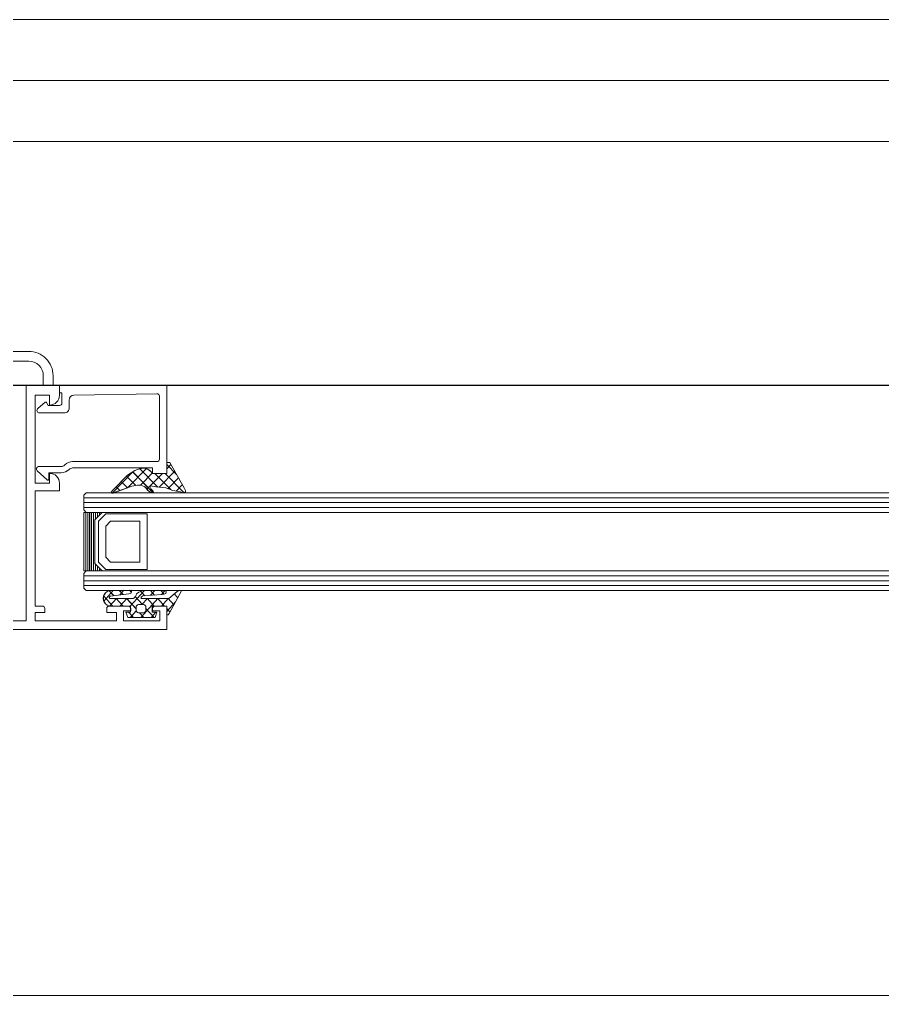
# Model space of a CAD drawing. Header units: millimetres. Extents: x 26282 to 30760, y 1404 to 4574.
# Drawn here: x 27983.66 to 28001.35, y 2947.91 to 2967.91 of the extents above; entities that cross this region are included whole.
import ezdxf

# ---------------------------------------------------------------- set-up
doc = ezdxf.new("R2010")
doc.units = ezdxf.units.MM
doc.header["$LTSCALE"] = 0.25
doc.linetypes.add('DIVIDE', pattern=[1.25, 0.5, -0.25, 0, -0.25, 0, -0.25])
for name, color, linetype, lineweight in [('AB-DUV', 4, 'Continuous', 50), ('B_BOSLUK', 4, 'Continuous', 0), ('DOĞRAMA', 30, 'Continuous', 20), ('FURNITURE (3RDF)', 43, 'Continuous', 20), ('ID-ALCIPAN', 124, 'Continuous', 20), ('SECTION LINE (3RDF)', 40, 'DIVIDE', 25), ('WOOD (3RDF)', 45, 'Continuous', 15)]:
    doc.layers.add(name, color=color, linetype=linetype, lineweight=lineweight)
doc.layers.add('ID-PROFIL', color=145, linetype='Continuous')

# ---------------------------------------------------------------- blocks, each defined once
blk = doc.blocks.new('DOLAP-12')
at = {"layer": 'WOOD (3RDF)'}
blk.add_line((-58, -25.994, 0.023), (2, -25.994, 0.023), dxfattribs=at)
blk = doc.blocks.new('CHD03_1923', base_point=(-6.8, -22))
at = {"color": 40, "linetype": 'Continuous'}
for points in [[(-6.8, 11), (-6.8, 30.9), (-6.8, 50.8), (-6.8, 51), (-2, 51), (-2, 48.6, -0.414214), (-2.5, 48.1), (-3, 48.1), (-3, 49.6), (-5, 49.6), (-5, 42.1), (-3, 42.1), (-3, 43.6), (-2.5, 43.6, -0.414214), (-2, 43.1), (-2, 39.2, -0.414214), (-2.5, 38.7), (-3.3, 38.7), (-3.3, 40.7), (-5, 40.7), (-5, 24), (-3.3, 24), (-3.3, 26), (-2.5, 26, -0.414214), (-2, 25.5), (-2, 24), (21.6, 24), (21.6, 29), (23.2, 29, -0.414214), (25.2, 27), (23.2, 27), (23.2, 24), (41.2, 24), (41.2, 27), (39.2, 27, -0.414214), (41.2, 29), (43.2, 29), (43.2, 27.7), (45.2, 27.7, -0.414214), (50.2, 22.7), (50.2, -22), (46.7, -22), (46.7, -20.273885), (47.7, -19.9), (47.7, -20.6), (48.7, -20.6, 0.414214), (49.2, -20.1), (49.2, -16.9, 0.414214), (48.7, -16.4), (47.7, -16.4), (47.7, -17.1), (46.7, -16.726115), (46.7, -15), (48.4, -15), (48.4, 0), (44.8, 0), (44.8, -3), (45.1, -3), (45.1, -4.5), (40.7, -4.5), (40.7, -3), (43.2, -3), (43.2, 0), (23.2, 0), (23.2, -3), (25.7, -3), (25.7, -4.5), (21.4, -4.5), (21.4, 0), (13.24641, 0, 0.57735), (12.813397, -0.75), (14.199038, -3.15, -0.57735), (13.419615, -4.5, -0.267949), (12.640192, -4.05), (10.446261, -0.25, 0.267949), (10.013248, 0), (0, 0), (0, 11), (-6.8, 11)], [(-5, 17.5), (-5, 12.8), (1.3, 12.8, -0.414214), (1.8, 12.3), (1.8, 1.9), (48.2, 1.9), (48.2, 22.699951, 0.414214), (45.200049, 25.7), (43.2, 25.7), (43.2, 22.2), (-5, 22.2), (-5, 17.5)]]:
    blk.add_lwpolyline(points, format="xyb", close=True, dxfattribs=at)
blk = doc.blocks.new('CHD10-3109', base_point=(3425.844121, -8973.198899))
at = {"color": 40, "linetype": 'Continuous'}
blk.add_lwpolyline([(3445.244066, -8946.498899), (3445.244066, -8968.498899), (3443.744066, -8968.498899), (3443.744066, -8967.998899), (3441.644066, -8967.998899, 0.414214), (3441.144066, -8968.498899), (3441.144066, -8970.798899), (3441.745351, -8971.152041, -0.449767), (3441.803176, -8971.445675), (3440.54184, -8972.901844, -0.717959), (3439.644066, -8972.598899), (3439.644066, -8967.498899, -0.414214), (3440.644066, -8966.498899), (3442.261368, -8966.498899, 0.409111), (3443.261216, -8965.516352), (3443.558105, -8948.507625, 0.419335), (3443.058181, -8947.998899), (3430.144066, -8947.998899, 0.414214), (3429.644066, -8948.498899), (3429.644066, -8965.784686, -0.198912), (3428.970411, -8967.411031), (3428.936959, -8967.444484, 0.198988), (3428.644066, -8968.151881), (3428.644066, -8972.698899, -0.679784), (3427.779408, -8973.040988), (3425.898258, -8971.035735, -0.657054), (3426.044321, -8970.698899), (3427.144066, -8970.698899, 0.414214), (3427.344066, -8970.498899), (3427.344066, -8968.15159, -0.198912), (3428.01772, -8966.525245), (3428.051172, -8966.491793, 0.198988), (3428.344066, -8965.784395), (3428.344066, -8949.398899), (3427.244066, -8949.398899), (3427.244066, -8946.498899), (3445.244066, -8946.498899)], format="xyb", close=True, dxfattribs=at)
blk = doc.blocks.new('CHD40D05', base_point=(114.501887, 226.793406))
at = {"color": 1, "linetype": 'Continuous'}
for p, q in [((110.576538, 230.373317), (114.501887, 226.447968)), ((110.947225, 228.701598), (112.225122, 229.979495)), ((111.42147, 227.054523), (113.569713, 229.202766)), ((111.719917, 225.231649), (114.914305, 228.426037)), ((114.276969, 228.794206), (116.277769, 226.793406)), ((111.222926, 227.605608), (114.501887, 224.326648)), ((111.337512, 222.727924), (114.501887, 225.892299)), ((115.402994, 226.793406), (116.258896, 227.649308)), ((110.658103, 223.927791), (114.785186, 219.800708)), ((111.746215, 224.960999), (115.421988, 221.285227)), ((112.11513, 221.384222), (114.579619, 223.84871)), ((111.576436, 218.724207), (115.458685, 222.606456)), ((110.543601, 215.570052), (114.802922, 219.829373)), ((112.033797, 220.430776), (113.93097, 218.533604)), ((111.587437, 218.755816), (112.874031, 217.469222)), ((111.039725, 217.182208), (111.817093, 216.40484)), ((110.621646, 215.478967), (110.728665, 215.371947))]:
    blk.add_line(p, q, dxfattribs=at)
blk.add_lwpolyline([(115.039598, 223.337622, -0.273526), (115.44157, 221.341406), (115.058529, 220.2425), (114.117325, 218.721271), (111.149397, 215.732442), (110.71983, 215.364377), (110.535797, 215.57916), (110.551173, 215.778569), (111.889994, 219.625078), (112.098461, 220.793074, 0.181169), (111.844562, 222.173477), (111.6876, 222.435079), (111.076538, 222.946226), (110.776538, 223.346226), (110.576538, 223.846226), (110.776538, 224.046226), (111.076538, 223.846226), (111.376538, 223.546226), (111.7876, 223.335079), (111.9876, 223.435079), (111.7876, 224.535079), (111.5876, 226.593406), (111.076538, 228.011929), (110.776538, 229.611929), (110.576538, 230.111929), (110.576538, 230.411929), (110.776538, 230.611929), (111.076538, 230.611929), (111.476538, 230.411929), (116.701887, 227.393406), (116.701887, 226.793406), (114.501887, 226.793406), (114.501887, 223.935079), (115.039598, 223.337622)], format="xyb", close=True, dxfattribs=at)
blk = doc.blocks.new('*U55')
at = {"color": 4, "linetype": 'Continuous'}
for p, q in [((229.244385, 75), (229.244385, 63)), ((229.644385, 75), (229.644385, 63)), ((230.044385, 75), (230.044385, 63)), ((230.444385, 75), (230.444385, 63)), ((230.844385, 75), (230.844385, 63)), ((231.244385, 75), (231.244385, 63)), ((231.644385, 75), (231.644385, 73.65)), ((232.044385, 75), (232.044385, 74.05)), ((232.444385, 75), (232.444385, 74.45)), ((232.844385, 75), (232.844385, 74.85)), ((231.644385, 64.35), (231.644385, 63)), ((232.044385, 63.95), (232.044385, 63)), ((232.444385, 63.55), (232.444385, 63)), ((232.844385, 63.15), (232.844385, 63))]:
    blk.add_line(p, q, dxfattribs=at)
blk = doc.blocks.new('CHD40D02')
at = {"color": 1, "linetype": 'Continuous'}
for p, q in [((-1.012226, 0), (0.801576, 1.813802)), ((1.534377, 2.251105), (2.247288, 1.538194)), ((-1.122662, 0.665503), (-0.457159, 0)), ((0, -1.109094), (1.4, 0.290906)), ((0.205857, 1.458304), (1.4, 0.264161)), ((0, -0.457159), (1.4, -1.857159)), ((2.135987, -1.094428), (2.921622, -0.308793)), ((2.222769, -0.558608), (2.917076, -1.252915)), ((-2.117144, -5.347558), (1.4, -1.830414)), ((-2.117144, -3.226238), (-1.117144, -2.226238)), ((-2.117144, -2.582656), (-0.421916, -4.277884)), ((0, -2.578479), (1.4, -3.978479)), ((2.000247, -3.351488), (2.91136, -2.440375)), ((2.050967, -2.508126), (2.906913, -3.364072)), ((-2.117144, -4.703976), (-1.237492, -5.583628)), ((0, -7.473055), (2.106571, -5.366485)), ((0.262508, -5.089227), (1.4, -3.951735)), ((0.262508, -4.962308), (1.066416, -5.766216)), ((1.930627, -4.509107), (2.59883, -5.177309)), ((2.106571, -5.366485), (2.901098, -4.571957)), ((2.59883, -5.177309), (2.73038, -5.30886)), ((-2.117144, -7.468879), (-0.899257, -6.250992)), ((-2.117144, -6.825296), (-1.117144, -7.825296)), ((-0.543237, -6.277883), (1.4, -8.22112)), ((1.066416, -5.766216), (1.7501, -6.4499)), ((2.53001, -7.22981), (2.953639, -7.653438)), ((0, -9.594375), (1.4, -8.194375)), ((0, -8.942441), (1.4, -10.34244)), ((2.065011, -9.650685), (2.925923, -8.789773)), ((2.137826, -8.958946), (2.903131, -9.724251)), ((0.005596, -11.710099), (1.4, -10.315696)), ((0.000001, -11.063761), (1.86654, -12.930301)), ((0.929001, -12.908016), (2.87289, -10.964126)), ((1.935795, -10.878236), (2.844412, -11.786853))]:
    blk.add_line(p, q, dxfattribs=at)
at = {"color": 7, "linetype": 'Continuous'}
blk.add_line((2.921685, -0.29561), (2.817805, -0.199647), dxfattribs=at)
at = {"color": 1, "linetype": 'Continuous'}
for points in [[(2.921685, -0.29561), (2.9, -4.8), (2.8, -5.1), (2.7, -5.4), (2.6, -5.7), (2.4, -6), (2.3, -6.2), (2, -6.3), (1.8, -6.4), (1.6, -6.6), (1.5, -6.7), (1.4, -6.9), (1.4, -11.5), (1.4, -11.7), (1.6, -11.8), (1.65982, -11.8), (1.85982, -11.6), (2.25982, -7.8), (2.35982, -7.4), (2.55982, -7.2), (2.85982, -7.2), (2.95982, -7.4), (2.85982, -11.5, -1.047986), (0.000001, -11.499982), (0, -7.412301), (-1.117144, -7.412301), (-1.117144, -8.412301), (-2.117144, -7.977518), (-2.117144, -2.406848), (-1.117144, -2.015544), (-1.117144, -3.015544), (0, -3.015544), (0, 0), (-1.5, 0), (-1.6, 0.1), (-1.6, 0.3), (-1.4, 0.5), (2.700478, 2.946982), (2.800478, 2.946982), (2.900478, 2.746982), (2.900478, 2.446982), (2.700478, 2.146982), (1.4, 0.4), (1.4, -5.2), (1.5, -5.3), (1.7, -5.2), (1.907825, -4.888262), (2.146067, -0.926812), (2.230152, -0.523166), (2.318197, -0.219443), (2.614003, -0.107644), (2.817805, -0.199647), (2.921685, -0.29561)], [(0.116062, -6.131436, 0.198912), (0.262508, -5.777883), (0.262508, -4.777884, 0.414213), (-0.237492, -4.277884), (-0.737492, -4.277884, 0.414213), (-1.237492, -4.777883), (-1.237492, -5.777884, 0.414213), (-0.737492, -6.277883), (-0.237491, -6.277883, 0.198912), (0.116062, -6.131436)]]:
    blk.add_lwpolyline(points, format="xyb", close=True, dxfattribs=at)
blk = doc.blocks.new('jtyhtrgrtg')
at = {"layer": 'DOĞRAMA', "color": 4, "linetype": 'Continuous'}
for p, q in [((-42.793, 2.162), (-42.843, 2.112)), ((-42.843, 2.112), (-42.843, 1.812)), ((-42.843, 2.062), (-39.643, 2.062)), ((-42.793, 2.162), (-39.643, 2.162)), ((-13.643, 2.162), (-39.643, 2.162)), ((-13.643, 2.062), (-39.643, 2.062)), ((-42.843, 1.962), (-39.643, 1.962)), ((-42.843, 1.862), (-39.643, 1.862)), ((-42.843, 1.812), (-42.793, 1.762)), ((-13.643, 1.962), (-39.643, 1.962)), ((-13.643, 1.862), (-39.643, 1.862)), ((-42.793, 1.762), (-39.643, 1.762)), ((-42.393, 1.732), (-42.543, 1.582)), ((-41.543, 1.732), (-42.393, 1.732)), ((-41.543, 0.592), (-41.543, 1.732)), ((-13.643, 1.762), (-39.643, 1.762)), ((-42.543, 1.582), (-42.543, 0.742)), ((-42.293, 1.582), (-42.393, 1.482)), ((-42.393, 1.482), (-42.393, 0.842)), ((-41.693, 1.582), (-42.293, 1.582)), ((-41.693, 0.742), (-41.693, 1.582)), ((-42.393, 0.842), (-42.293, 0.742)), ((-42.543, 0.742), (-42.393, 0.592)), ((-42.293, 0.742), (-41.693, 0.742)), ((-42.793, 0.562), (-42.843, 0.512)), ((-42.843, 0.512), (-42.843, 0.212)), ((-42.843, 0.462), (-39.643, 0.462)), ((-42.793, 0.562), (-39.643, 0.562)), ((-42.393, 0.592), (-41.543, 0.592)), ((-13.643, 0.562), (-39.643, 0.562)), ((-13.643, 0.462), (-39.643, 0.462)), ((-42.843, 0.362), (-39.643, 0.362)), ((-42.843, 0.262), (-39.643, 0.262)), ((-42.843, 0.212), (-42.793, 0.162)), ((-13.643, 0.362), (-39.643, 0.362)), ((-13.643, 0.262), (-39.643, 0.262)), ((-42.793, 0.162), (-39.643, 0.162)), ((-13.643, 0.162), (-39.643, 0.162))]:
    blk.add_line(p, q, dxfattribs=at)
blk.add_lwpolyline([(-42.843, 1.762), (-42.468, 1.762), (-42.618, 1.612), (-42.618, 0.712), (-42.468, 0.562), (-42.843, 0.562), (-42.843, 1.762)], close=True, dxfattribs=at)
at = {"layer": 'DOĞRAMA', "color": 7, "yscale": 0.1, "zscale": 0.1, "rotation": 270}
for name, p, xscale in [('CHD03_1923', (-48.443, -0.638), -0.1), ('CHD10-3109', (-43.813, 2.422), -0.1), ('CHD40D05', (-41.143, 2.562), -0.1019018), ('CHD40D02', (-41.143, -0.158), -0.1103267)]:
    blk.add_blockref(name, p, dxfattribs=dict(at, xscale=xscale))
at = {"layer": 'DOĞRAMA', "color": 4, "xscale": 0.1, "yscale": 0.1, "zscale": 0.1}
blk.add_blockref('*U55', (-65.768, -5.738), dxfattribs=at)
blk = doc.blocks.new('A$C187D15ED')
at = {"layer": 'B_BOSLUK', "lineweight": 0, "elevation": 0}
blk.add_lwpolyline([(8405.158, 2742.886), (8503.158, 2742.887)], dxfattribs=at)
at = {"layer": 'ID-ALCIPAN', "ltscale": 0.25}
for p, q in [((8385.338, 2762.886), (8470.847, 2762.886)), ((8385.338, 2762.886), (8470.847, 2762.886)), ((8385.338, 2761.636), (8472.097, 2761.636)), ((8385.338, 2761.636), (8472.097, 2761.636)), ((8385.338, 2760.386), (8505.658, 2760.386, 0)), ((8385.338, 2760.386), (8473.347, 2760.386))]:
    blk.add_line(p, q, dxfattribs=at)
at = {"layer": 'ID-PROFIL'}
for p in [(8475.797, 2755.386), (8478.747, 2755.386)]:
    blk.add_line(p, (8385.338, 2755.386), dxfattribs=at)
at = {"layer": 'FURNITURE (3RDF)'}
blk.add_blockref('DOLAP-12', (8467.597, 2788.88), dxfattribs=at)
at = {"layer": 'SECTION LINE (3RDF)'}
blk.add_blockref('jtyhtrgrtg', (8457.401, 2751.024, 0), dxfattribs=at)
blk.add_blockref('jtyhtrgrtg', (8457.401, 2751.024, 0), dxfattribs=at)

msp = doc.modelspace()

# ---------------------------------------------------------------- block references
at = {"layer": 'AB-DUV', "ltscale": 100}
msp.add_blockref('A$C187D15ED', (19570.424, 205.028, 5.126), dxfattribs=at)

# ---------------------------------------------------------------- next in the draw order: linework, layer by layer
at = {"layer": 'DOĞRAMA', "color": 1, "linetype": 'Continuous'}
for p, q in [((27986.742, 2958.838, 5.126), (27986.682, 2958.838, 5.126)), ((27986.682, 2958.838, 5.126), (27986.682, 2958.614, 5.126)), ((27986.742, 2958.838, 5.126), (27986.682, 2958.838, 5.126)), ((27986.682, 2958.838, 5.126), (27986.682, 2958.614, 5.126)), ((27987.044, 2958.306, 5.126), (27986.742, 2958.838, 5.126)), ((27987.044, 2958.306, 5.126), (27986.742, 2958.838, 5.126)), ((27985.56, 2958.211, 5.126), (27985.986, 2958.645, 5.126)), ((27985.56, 2958.211, 5.126), (27985.986, 2958.645, 5.126)), ((27985.875, 2958.316, 5.126), (27986.263, 2958.711, 5.126)), ((27985.875, 2958.316, 5.126), (27986.263, 2958.711, 5.126)), ((27986.027, 2958.671, 5.126), (27985.875, 2958.575, 5.126)), ((27986.027, 2958.671, 5.126), (27985.875, 2958.575, 5.126)), ((27986.395, 2958.222, 5.126), (27985.983, 2958.643, 5.126)), ((27986.395, 2958.222, 5.126), (27985.983, 2958.643, 5.126)), ((27986.137, 2958.71, 5.126), (27986.027, 2958.671, 5.126)), ((27986.137, 2958.71, 5.126), (27986.027, 2958.671, 5.126)), ((27986.499, 2958.333, 5.126), (27986.131, 2958.708, 5.126)), ((27986.499, 2958.333, 5.126), (27986.131, 2958.708, 5.126)), ((27986.141, 2958.371, 5.126), (27986.388, 2958.622, 5.126)), ((27986.141, 2958.371, 5.126), (27986.388, 2958.622, 5.126)), ((27986.275, 2958.291, 5.126), (27986.592, 2958.614, 5.126)), ((27986.275, 2958.291, 5.126), (27986.592, 2958.614, 5.126)), ((27986.396, 2958.614, 5.126), (27986.336, 2958.669, 5.126)), ((27986.396, 2958.614, 5.126), (27986.336, 2958.669, 5.126)), ((27986.682, 2958.614, 5.126), (27986.396, 2958.614, 5.126)), ((27986.682, 2958.614, 5.126), (27986.396, 2958.614, 5.126)), ((27986.763, 2958.28, 5.126), (27986.435, 2958.614, 5.126)), ((27986.763, 2958.28, 5.126), (27986.435, 2958.614, 5.126)), ((27986.526, 2958.33, 5.126), (27986.845, 2958.656, 5.126)), ((27986.526, 2958.33, 5.126), (27986.845, 2958.656, 5.126)), ((27987.04, 2958.214, 5.126), (27986.647, 2958.614, 5.126)), ((27987.04, 2958.214, 5.126), (27986.647, 2958.614, 5.126)), ((27986.882, 2958.591, 5.126), (27986.682, 2958.795, 5.126)), ((27986.882, 2958.591, 5.126), (27986.682, 2958.795, 5.126)), ((27986.682, 2958.706, 5.126), (27986.768, 2958.793, 5.126)), ((27986.682, 2958.706, 5.126), (27986.768, 2958.793, 5.126)), ((27985.875, 2958.575, 5.126), (27985.576, 2958.272, 5.126)), ((27985.875, 2958.575, 5.126), (27985.576, 2958.272, 5.126)), ((27985.878, 2958.317, 5.126), (27985.75, 2958.448, 5.126)), ((27985.878, 2958.317, 5.126), (27985.75, 2958.448, 5.126)), ((27986.046, 2958.362, 5.126), (27985.856, 2958.556, 5.126)), ((27986.046, 2958.362, 5.126), (27985.856, 2958.556, 5.126)), ((27986.708, 2958.3, 5.126), (27986.923, 2958.519, 5.126)), ((27986.708, 2958.3, 5.126), (27986.923, 2958.519, 5.126)), ((27985.576, 2958.272, 5.126), (27985.539, 2958.228, 5.126)), ((27985.576, 2958.272, 5.126), (27985.539, 2958.228, 5.126)), ((27985.539, 2958.228, 5.126), (27985.561, 2958.21, 5.126)), ((27985.539, 2958.228, 5.126), (27985.561, 2958.21, 5.126)), ((27985.551, 2958.218, 5.126), (27985.54, 2958.229, 5.126)), ((27985.551, 2958.218, 5.126), (27985.54, 2958.229, 5.126)), ((27985.561, 2958.21, 5.126), (27985.581, 2958.211, 5.126)), ((27985.561, 2958.21, 5.126), (27985.581, 2958.211, 5.126)), ((27985.581, 2958.211, 5.126), (27985.965, 2958.348, 5.126)), ((27985.581, 2958.211, 5.126), (27985.965, 2958.348, 5.126)), ((27985.721, 2958.261, 5.126), (27985.643, 2958.34, 5.126)), ((27985.721, 2958.261, 5.126), (27985.643, 2958.34, 5.126)), ((27985.965, 2958.348, 5.126), (27986.082, 2958.369, 5.126)), ((27985.965, 2958.348, 5.126), (27986.082, 2958.369, 5.126)), ((27986.22, 2958.343, 5.126), (27986.246, 2958.327, 5.126)), ((27986.22, 2958.343, 5.126), (27986.246, 2958.327, 5.126)), ((27986.246, 2958.327, 5.126), (27986.297, 2958.265, 5.126)), ((27986.246, 2958.327, 5.126), (27986.297, 2958.265, 5.126)), ((27986.297, 2958.265, 5.126), (27986.337, 2958.234, 5.126)), ((27986.297, 2958.265, 5.126), (27986.337, 2958.234, 5.126)), ((27986.336, 2958.337, 5.126), (27986.346, 2958.358, 5.126)), ((27986.336, 2958.337, 5.126), (27986.346, 2958.358, 5.126)), ((27986.357, 2958.295, 5.126), (27986.336, 2958.337, 5.126)), ((27986.357, 2958.295, 5.126), (27986.336, 2958.337, 5.126)), ((27986.337, 2958.234, 5.126), (27986.387, 2958.214, 5.126)), ((27986.337, 2958.234, 5.126), (27986.387, 2958.214, 5.126)), ((27986.346, 2958.358, 5.126), (27986.456, 2958.337, 5.126)), ((27986.346, 2958.358, 5.126), (27986.456, 2958.337, 5.126)), ((27986.387, 2958.265, 5.126), (27986.357, 2958.295, 5.126)), ((27986.387, 2958.265, 5.126), (27986.357, 2958.295, 5.126)), ((27986.407, 2958.234, 5.126), (27986.387, 2958.265, 5.126)), ((27986.407, 2958.234, 5.126), (27986.387, 2958.265, 5.126)), ((27986.387, 2958.214, 5.126), (27986.407, 2958.234, 5.126)), ((27986.387, 2958.214, 5.126), (27986.407, 2958.234, 5.126)), ((27986.456, 2958.337, 5.126), (27986.662, 2958.317, 5.126)), ((27986.456, 2958.337, 5.126), (27986.662, 2958.317, 5.126)), ((27986.662, 2958.317, 5.126), (27986.804, 2958.265, 5.126)), ((27986.662, 2958.317, 5.126), (27986.804, 2958.265, 5.126)), ((27986.804, 2958.265, 5.126), (27986.964, 2958.234, 5.126)), ((27986.804, 2958.265, 5.126), (27986.964, 2958.234, 5.126)), ((27986.873, 2958.252, 5.126), (27987.001, 2958.382, 5.126)), ((27986.873, 2958.252, 5.126), (27987.001, 2958.382, 5.126)), ((27986.964, 2958.234, 5.126), (27987.014, 2958.214, 5.126)), ((27986.964, 2958.234, 5.126), (27987.014, 2958.214, 5.126)), ((27987.014, 2958.214, 5.126), (27987.044, 2958.214, 5.126)), ((27987.014, 2958.214, 5.126), (27987.044, 2958.214, 5.126)), ((27987.064, 2958.265, 5.126), (27987.044, 2958.306, 5.126)), ((27987.064, 2958.265, 5.126), (27987.044, 2958.306, 5.126)), ((27987.044, 2958.214, 5.126), (27987.064, 2958.234, 5.126)), ((27987.044, 2958.214, 5.126), (27987.064, 2958.234, 5.126)), ((27987.064, 2958.234, 5.126), (27987.064, 2958.265, 5.126)), ((27987.064, 2958.234, 5.126), (27987.064, 2958.265, 5.126)), ((27985.391, 2955.996, 5.126), (27985.586, 2956.211, 5.126)), ((27985.391, 2955.996, 5.126), (27985.586, 2956.211, 5.126)), ((27985.594, 2956.107, 5.126), (27985.503, 2956.208, 5.126)), ((27985.594, 2956.107, 5.126), (27985.503, 2956.208, 5.126)), ((27985.942, 2956.22, 5.126), (27985.532, 2956.209, 5.126)), ((27985.942, 2956.22, 5.126), (27985.532, 2956.209, 5.126)), ((27985.786, 2956.13, 5.126), (27985.71, 2956.214, 5.126)), ((27985.786, 2956.13, 5.126), (27985.71, 2956.214, 5.126)), ((27985.717, 2956.122, 5.126), (27985.803, 2956.217, 5.126)), ((27985.717, 2956.122, 5.126), (27985.803, 2956.217, 5.126)), ((27985.959, 2956.173, 5.126), (27985.917, 2956.22, 5.126)), ((27985.959, 2956.173, 5.126), (27985.917, 2956.22, 5.126)), ((27985.962, 2956.209, 5.126), (27985.942, 2956.22, 5.126)), ((27985.962, 2956.209, 5.126), (27985.942, 2956.22, 5.126)), ((27985.962, 2956.176, 5.126), (27985.962, 2956.209, 5.126)), ((27985.962, 2956.176, 5.126), (27985.962, 2956.209, 5.126)), ((27986.172, 2956.203, 5.126), (27986.142, 2956.192, 5.126)), ((27986.172, 2956.203, 5.126), (27986.142, 2956.192, 5.126)), ((27986.145, 2956.126, 5.126), (27986.225, 2956.214, 5.126)), ((27986.145, 2956.126, 5.126), (27986.225, 2956.214, 5.126)), ((27986.202, 2956.214, 5.126), (27986.172, 2956.203, 5.126)), ((27986.202, 2956.214, 5.126), (27986.172, 2956.203, 5.126)), ((27986.652, 2956.216, 5.126), (27986.202, 2956.214, 5.126)), ((27986.652, 2956.216, 5.126), (27986.202, 2956.214, 5.126)), ((27986.431, 2956.12, 5.126), (27986.346, 2956.215, 5.126)), ((27986.431, 2956.12, 5.126), (27986.346, 2956.215, 5.126)), ((27986.347, 2956.115, 5.126), (27986.438, 2956.215, 5.126)), ((27986.347, 2956.115, 5.126), (27986.438, 2956.215, 5.126)), ((27986.626, 2956.139, 5.126), (27986.557, 2956.216, 5.126)), ((27986.626, 2956.139, 5.126), (27986.557, 2956.216, 5.126)), ((27986.573, 2956.13, 5.126), (27986.651, 2956.216, 5.126)), ((27986.573, 2956.13, 5.126), (27986.651, 2956.216, 5.126)), ((27986.662, 2956.205, 5.126), (27986.652, 2956.216, 5.126)), ((27986.662, 2956.205, 5.126), (27986.652, 2956.216, 5.126)), ((27986.671, 2956.182, 5.126), (27986.662, 2956.205, 5.126)), ((27986.671, 2956.182, 5.126), (27986.662, 2956.205, 5.126)), ((27986.927, 2956.214, 5.126), (27986.897, 2956.192, 5.126)), ((27986.927, 2956.214, 5.126), (27986.897, 2956.192, 5.126)), ((27986.957, 2956.214, 5.126), (27986.927, 2956.214, 5.126)), ((27986.957, 2956.214, 5.126), (27986.927, 2956.214, 5.126)), ((27986.977, 2956.203, 5.126), (27986.957, 2956.214, 5.126)), ((27986.977, 2956.203, 5.126), (27986.957, 2956.214, 5.126)), ((27986.977, 2956.192, 5.126), (27986.977, 2956.203, 5.126)), ((27986.977, 2956.192, 5.126), (27986.977, 2956.203, 5.126)), ((27985.576, 2955.894, 5.126), (27985.389, 2956.1, 5.126)), ((27985.576, 2955.894, 5.126), (27985.389, 2956.1, 5.126)), ((27985.502, 2956.077, 5.126), (27985.522, 2956.099, 5.126)), ((27985.502, 2956.077, 5.126), (27985.522, 2956.099, 5.126)), ((27985.502, 2956.07, 5.126), (27985.502, 2956.077, 5.126)), ((27985.502, 2956.07, 5.126), (27985.502, 2956.077, 5.126)), ((27985.512, 2956.048, 5.126), (27985.502, 2956.07, 5.126)), ((27985.512, 2956.048, 5.126), (27985.502, 2956.07, 5.126)), ((27985.511, 2955.895, 5.126), (27985.65, 2956.048, 5.126)), ((27985.511, 2955.895, 5.126), (27985.65, 2956.048, 5.126)), ((27985.532, 2956.048, 5.126), (27985.512, 2956.048, 5.126)), ((27985.532, 2956.048, 5.126), (27985.512, 2956.048, 5.126)), ((27985.522, 2956.099, 5.126), (27985.902, 2956.143, 5.126)), ((27985.522, 2956.099, 5.126), (27985.902, 2956.143, 5.126)), ((27985.992, 2956.048, 5.126), (27985.532, 2956.048, 5.126)), ((27985.992, 2956.048, 5.126), (27985.532, 2956.048, 5.126)), ((27985.788, 2955.894, 5.126), (27985.648, 2956.048, 5.126)), ((27985.788, 2955.894, 5.126), (27985.648, 2956.048, 5.126)), ((27985.723, 2955.894, 5.126), (27985.863, 2956.048, 5.126)), ((27985.723, 2955.894, 5.126), (27985.863, 2956.048, 5.126)), ((27986.054, 2955.834, 5.126), (27985.86, 2956.048, 5.126)), ((27986.054, 2955.834, 5.126), (27985.86, 2956.048, 5.126)), ((27985.902, 2956.143, 5.126), (27985.942, 2956.154, 5.126)), ((27985.902, 2956.143, 5.126), (27985.942, 2956.154, 5.126)), ((27985.935, 2955.894, 5.126), (27986.145, 2956.126, 5.126)), ((27985.935, 2955.894, 5.126), (27986.145, 2956.126, 5.126)), ((27985.942, 2956.154, 5.126), (27985.962, 2956.176, 5.126)), ((27985.942, 2956.154, 5.126), (27985.962, 2956.176, 5.126)), ((27986.012, 2956.059, 5.126), (27985.992, 2956.048, 5.126)), ((27986.012, 2956.059, 5.126), (27985.992, 2956.048, 5.126)), ((27986.022, 2956.07, 5.126), (27986.012, 2956.059, 5.126)), ((27986.022, 2956.07, 5.126), (27986.012, 2956.059, 5.126)), ((27986.042, 2956.092, 5.126), (27986.022, 2956.07, 5.126)), ((27986.042, 2956.092, 5.126), (27986.022, 2956.07, 5.126)), ((27986.105, 2956.012, 5.126), (27986.037, 2956.087, 5.126)), ((27986.105, 2956.012, 5.126), (27986.037, 2956.087, 5.126)), ((27986.052, 2956.115, 5.126), (27986.042, 2956.092, 5.126)), ((27986.052, 2956.115, 5.126), (27986.042, 2956.092, 5.126)), ((27986.062, 2956.148, 5.126), (27986.052, 2956.115, 5.126)), ((27986.062, 2956.148, 5.126), (27986.052, 2956.115, 5.126)), ((27986.082, 2956.159, 5.126), (27986.062, 2956.148, 5.126)), ((27986.082, 2956.159, 5.126), (27986.062, 2956.148, 5.126)), ((27986.112, 2956.181, 5.126), (27986.082, 2956.159, 5.126)), ((27986.112, 2956.181, 5.126), (27986.082, 2956.159, 5.126)), ((27986.186, 2955.923, 5.126), (27986.105, 2956.012, 5.126)), ((27986.186, 2955.923, 5.126), (27986.105, 2956.012, 5.126)), ((27986.142, 2956.192, 5.126), (27986.112, 2956.181, 5.126)), ((27986.142, 2956.192, 5.126), (27986.112, 2956.181, 5.126)), ((27986.147, 2955.66, 5.126), (27986.499, 2956.048, 5.126)), ((27986.147, 2955.66, 5.126), (27986.499, 2956.048, 5.126)), ((27986.164, 2956.181, 5.126), (27986.151, 2956.195, 5.126)), ((27986.164, 2956.181, 5.126), (27986.151, 2956.195, 5.126)), ((27986.152, 2956.059, 5.126), (27986.162, 2956.081, 5.126)), ((27986.152, 2956.059, 5.126), (27986.162, 2956.081, 5.126)), ((27986.162, 2956.048, 5.126), (27986.152, 2956.059, 5.126)), ((27986.162, 2956.048, 5.126), (27986.152, 2956.059, 5.126)), ((27986.162, 2956.081, 5.126), (27986.193, 2956.104, 5.126)), ((27986.162, 2956.081, 5.126), (27986.193, 2956.104, 5.126)), ((27986.722, 2956.048, 5.126), (27986.162, 2956.048, 5.126)), ((27986.722, 2956.048, 5.126), (27986.162, 2956.048, 5.126)), ((27986.231, 2956.107, 5.126), (27986.164, 2956.181, 5.126)), ((27986.231, 2956.107, 5.126), (27986.164, 2956.181, 5.126)), ((27986.173, 2955.923, 5.126), (27986.287, 2956.048, 5.126)), ((27986.173, 2955.923, 5.126), (27986.287, 2956.048, 5.126)), ((27986.193, 2956.104, 5.126), (27986.589, 2956.131, 5.126)), ((27986.193, 2956.104, 5.126), (27986.589, 2956.131, 5.126)), ((27986.424, 2955.894, 5.126), (27986.284, 2956.048, 5.126)), ((27986.424, 2955.894, 5.126), (27986.284, 2956.048, 5.126)), ((27986.636, 2955.894, 5.126), (27986.496, 2956.048, 5.126)), ((27986.636, 2955.894, 5.126), (27986.496, 2956.048, 5.126)), ((27986.571, 2955.894, 5.126), (27986.711, 2956.048, 5.126)), ((27986.571, 2955.894, 5.126), (27986.711, 2956.048, 5.126)), ((27986.589, 2956.131, 5.126), (27986.63, 2956.14, 5.126)), ((27986.589, 2956.131, 5.126), (27986.63, 2956.14, 5.126)), ((27986.63, 2956.14, 5.126), (27986.66, 2956.15, 5.126)), ((27986.63, 2956.14, 5.126), (27986.66, 2956.15, 5.126)), ((27986.66, 2956.15, 5.126), (27986.671, 2956.182, 5.126)), ((27986.66, 2956.15, 5.126), (27986.671, 2956.182, 5.126)), ((27986.828, 2955.917, 5.126), (27986.708, 2956.048, 5.126)), ((27986.828, 2955.917, 5.126), (27986.708, 2956.048, 5.126)), ((27986.897, 2956.192, 5.126), (27986.722, 2956.048, 5.126)), ((27986.897, 2956.192, 5.126), (27986.722, 2956.048, 5.126)), ((27986.732, 2955.739, 5.126), (27986.977, 2956.192, 5.126)), ((27986.732, 2955.739, 5.126), (27986.977, 2956.192, 5.126)), ((27986.907, 2956.063, 5.126), (27986.836, 2956.142, 5.126)), ((27986.907, 2956.063, 5.126), (27986.836, 2956.142, 5.126)), ((27985.532, 2955.894, 5.126), (27985.941, 2955.894, 5.126)), ((27985.532, 2955.894, 5.126), (27985.941, 2955.894, 5.126)), ((27985.941, 2955.894, 5.126), (27985.941, 2955.771, 5.126)), ((27985.941, 2955.894, 5.126), (27985.941, 2955.771, 5.126)), ((27986.054, 2955.813, 5.126), (27986.054, 2955.868, 5.126)), ((27986.054, 2955.813, 5.126), (27986.054, 2955.868, 5.126)), ((27986.104, 2955.923, 5.126), (27986.204, 2955.923, 5.126)), ((27986.104, 2955.923, 5.126), (27986.204, 2955.923, 5.126)), ((27986.254, 2955.868, 5.126), (27986.254, 2955.813, 5.126)), ((27986.254, 2955.868, 5.126), (27986.254, 2955.813, 5.126)), ((27986.424, 2955.66, 5.126), (27986.254, 2955.847, 5.126)), ((27986.424, 2955.66, 5.126), (27986.254, 2955.847, 5.126)), ((27986.38, 2955.771, 5.126), (27986.38, 2955.894, 5.126)), ((27986.38, 2955.894, 5.126), (27986.682, 2955.894, 5.126)), ((27986.38, 2955.771, 5.126), (27986.38, 2955.894, 5.126)), ((27986.38, 2955.894, 5.126), (27986.682, 2955.894, 5.126)), ((27986.682, 2955.782, 5.126), (27986.863, 2955.982, 5.126)), ((27986.682, 2955.782, 5.126), (27986.863, 2955.982, 5.126)), ((27986.682, 2955.894, 5.126), (27986.682, 2955.728, 5.126)), ((27986.682, 2955.894, 5.126), (27986.682, 2955.728, 5.126)), ((27986.749, 2955.77, 5.126), (27986.682, 2955.843, 5.126)), ((27986.749, 2955.77, 5.126), (27986.682, 2955.843, 5.126)), ((27985.941, 2955.771, 5.126), (27985.841, 2955.771, 5.126)), ((27985.841, 2955.771, 5.126), (27985.884, 2955.66, 5.126)), ((27985.941, 2955.771, 5.126), (27985.841, 2955.771, 5.126)), ((27985.841, 2955.771, 5.126), (27985.884, 2955.66, 5.126)), ((27985.884, 2955.66, 5.126), (27986.441, 2955.66, 5.126)), ((27985.884, 2955.66, 5.126), (27986.441, 2955.66, 5.126)), ((27985.999, 2955.66, 5.126), (27985.899, 2955.771, 5.126)), ((27985.999, 2955.66, 5.126), (27985.899, 2955.771, 5.126)), ((27985.935, 2955.66, 5.126), (27986.057, 2955.795, 5.126)), ((27985.935, 2955.66, 5.126), (27986.057, 2955.795, 5.126)), ((27986.204, 2955.757, 5.126), (27986.104, 2955.757, 5.126)), ((27986.204, 2955.757, 5.126), (27986.104, 2955.757, 5.126)), ((27986.212, 2955.66, 5.126), (27986.124, 2955.757, 5.126)), ((27986.212, 2955.66, 5.126), (27986.124, 2955.757, 5.126)), ((27986.359, 2955.66, 5.126), (27986.459, 2955.771, 5.126)), ((27986.359, 2955.66, 5.126), (27986.459, 2955.771, 5.126)), ((27986.48, 2955.771, 5.126), (27986.38, 2955.771, 5.126)), ((27986.48, 2955.771, 5.126), (27986.38, 2955.771, 5.126)), ((27986.441, 2955.66, 5.126), (27986.48, 2955.771, 5.126)), ((27986.441, 2955.66, 5.126), (27986.48, 2955.771, 5.126)), ((27986.682, 2955.728, 5.126), (27986.692, 2955.717, 5.126)), ((27986.682, 2955.728, 5.126), (27986.692, 2955.717, 5.126)), ((27986.692, 2955.717, 5.126), (27986.712, 2955.717, 5.126)), ((27986.692, 2955.717, 5.126), (27986.712, 2955.717, 5.126)), ((27986.712, 2955.717, 5.126), (27986.732, 2955.739, 5.126)), ((27986.712, 2955.717, 5.126), (27986.732, 2955.739, 5.126))]:
    msp.add_line(p, q, dxfattribs=at)
at = {"layer": 'DOĞRAMA', "color": 4, "linetype": 'Continuous'}
for p, q in [((27985.032, 2958.214, 5.126), (27984.982, 2958.164, 5.126)), ((27985.032, 2958.214, 5.126), (27984.982, 2958.164, 5.126)), ((27985.032, 2958.214, 5.126), (27988.182, 2958.214, 5.126)), ((27985.032, 2958.214, 5.126), (27988.182, 2958.214, 5.126)), ((28014.182, 2958.214, 5.126), (27988.182, 2958.214, 5.126)), ((28014.182, 2958.214, 5.126), (27988.182, 2958.214, 5.126)), ((27984.982, 2958.164, 5.126), (27984.982, 2957.864, 5.126)), ((27984.982, 2958.164, 5.126), (27984.982, 2957.864, 5.126)), ((27984.982, 2958.114, 5.126), (27988.182, 2958.114, 5.126)), ((27984.982, 2958.114, 5.126), (27988.182, 2958.114, 5.126)), ((27984.982, 2958.014, 5.126), (27988.182, 2958.014, 5.126)), ((27984.982, 2958.014, 5.126), (27988.182, 2958.014, 5.126)), ((28014.182, 2958.114, 5.126), (27988.182, 2958.114, 5.126)), ((28014.182, 2958.114, 5.126), (27988.182, 2958.114, 5.126)), ((28014.182, 2958.014, 5.126), (27988.182, 2958.014, 5.126)), ((28014.182, 2958.014, 5.126), (27988.182, 2958.014, 5.126)), ((27984.982, 2957.914, 5.126), (27988.182, 2957.914, 5.126)), ((27984.982, 2957.914, 5.126), (27988.182, 2957.914, 5.126)), ((27984.982, 2957.864, 5.126), (27985.032, 2957.814, 5.126)), ((27984.982, 2957.864, 5.126), (27985.032, 2957.814, 5.126)), ((27984.982, 2957.814, 5.126), (27984.982, 2956.614, 5.126)), ((27984.982, 2957.814, 5.126), (27984.982, 2956.614, 5.126)), ((27985.022, 2957.814, 5.126), (27985.022, 2956.614, 5.126)), ((27985.022, 2957.814, 5.126), (27985.022, 2956.614, 5.126)), ((27985.032, 2957.814, 5.126), (27988.182, 2957.814, 5.126)), ((27985.032, 2957.814, 5.126), (27988.182, 2957.814, 5.126)), ((27985.062, 2957.814, 5.126), (27985.062, 2956.614, 5.126)), ((27985.062, 2957.814, 5.126), (27985.062, 2956.614, 5.126)), ((27985.102, 2957.814, 5.126), (27985.102, 2956.614, 5.126)), ((27985.102, 2957.814, 5.126), (27985.102, 2956.614, 5.126)), ((27985.142, 2957.814, 5.126), (27985.142, 2956.614, 5.126)), ((27985.142, 2957.814, 5.126), (27985.142, 2956.614, 5.126)), ((27985.182, 2957.814, 5.126), (27985.182, 2956.614, 5.126)), ((27985.182, 2957.814, 5.126), (27985.182, 2956.614, 5.126)), ((27985.222, 2957.814, 5.126), (27985.222, 2957.679, 5.126)), ((27985.222, 2957.814, 5.126), (27985.222, 2957.679, 5.126)), ((27985.262, 2957.814, 5.126), (27985.262, 2957.719, 5.126)), ((27985.262, 2957.814, 5.126), (27985.262, 2957.719, 5.126)), ((27985.302, 2957.814, 5.126), (27985.302, 2957.759, 5.126)), ((27985.302, 2957.814, 5.126), (27985.302, 2957.759, 5.126)), ((27985.342, 2957.814, 5.126), (27985.342, 2957.799, 5.126)), ((27985.342, 2957.814, 5.126), (27985.342, 2957.799, 5.126)), ((28014.182, 2957.914, 5.126), (27988.182, 2957.914, 5.126)), ((28014.182, 2957.914, 5.126), (27988.182, 2957.914, 5.126)), ((28014.182, 2957.814, 5.126), (27988.182, 2957.814, 5.126)), ((28014.182, 2957.814, 5.126), (27988.182, 2957.814, 5.126)), ((27985.432, 2957.784, 5.126), (27985.282, 2957.634, 5.126)), ((27985.432, 2957.784, 5.126), (27985.282, 2957.634, 5.126)), ((27985.282, 2957.634, 5.126), (27985.282, 2956.794, 5.126)), ((27985.282, 2957.634, 5.126), (27985.282, 2956.794, 5.126)), ((27986.282, 2957.784, 5.126), (27985.432, 2957.784, 5.126)), ((27986.282, 2957.784, 5.126), (27985.432, 2957.784, 5.126)), ((27985.532, 2957.634, 5.126), (27985.432, 2957.534, 5.126)), ((27985.532, 2957.634, 5.126), (27985.432, 2957.534, 5.126)), ((27986.132, 2957.634, 5.126), (27985.532, 2957.634, 5.126)), ((27986.132, 2957.634, 5.126), (27985.532, 2957.634, 5.126)), ((27986.132, 2956.794, 5.126), (27986.132, 2957.634, 5.126)), ((27986.132, 2956.794, 5.126), (27986.132, 2957.634, 5.126)), ((27986.282, 2956.644, 5.126), (27986.282, 2957.784, 5.126)), ((27986.282, 2956.644, 5.126), (27986.282, 2957.784, 5.126)), ((27985.432, 2957.534, 5.126), (27985.432, 2956.894, 5.126)), ((27985.432, 2957.534, 5.126), (27985.432, 2956.894, 5.126)), ((27985.432, 2956.894, 5.126), (27985.532, 2956.794, 5.126)), ((27985.432, 2956.894, 5.126), (27985.532, 2956.794, 5.126)), ((27985.032, 2956.614, 5.126), (27984.982, 2956.564, 5.126)), ((27985.032, 2956.614, 5.126), (27984.982, 2956.564, 5.126)), ((27985.032, 2956.614, 5.126), (27988.182, 2956.614, 5.126)), ((27985.032, 2956.614, 5.126), (27988.182, 2956.614, 5.126)), ((27985.222, 2956.749, 5.126), (27985.222, 2956.614, 5.126)), ((27985.222, 2956.749, 5.126), (27985.222, 2956.614, 5.126)), ((27985.262, 2956.709, 5.126), (27985.262, 2956.614, 5.126)), ((27985.262, 2956.709, 5.126), (27985.262, 2956.614, 5.126)), ((27985.282, 2956.794, 5.126), (27985.432, 2956.644, 5.126)), ((27985.282, 2956.794, 5.126), (27985.432, 2956.644, 5.126)), ((27985.302, 2956.669, 5.126), (27985.302, 2956.614, 5.126)), ((27985.302, 2956.669, 5.126), (27985.302, 2956.614, 5.126)), ((27985.342, 2956.629, 5.126), (27985.342, 2956.614, 5.126)), ((27985.342, 2956.629, 5.126), (27985.342, 2956.614, 5.126)), ((27985.432, 2956.644, 5.126), (27986.282, 2956.644, 5.126)), ((27985.432, 2956.644, 5.126), (27986.282, 2956.644, 5.126)), ((27985.532, 2956.794, 5.126), (27986.132, 2956.794, 5.126)), ((27985.532, 2956.794, 5.126), (27986.132, 2956.794, 5.126)), ((28014.182, 2956.614, 5.126), (27988.182, 2956.614, 5.126)), ((28014.182, 2956.614, 5.126), (27988.182, 2956.614, 5.126)), ((27984.982, 2956.564, 5.126), (27984.982, 2956.264, 5.126)), ((27984.982, 2956.564, 5.126), (27984.982, 2956.264, 5.126)), ((27984.982, 2956.514, 5.126), (27988.182, 2956.514, 5.126)), ((27984.982, 2956.514, 5.126), (27988.182, 2956.514, 5.126)), ((27984.982, 2956.414, 5.126), (27988.182, 2956.414, 5.126)), ((27984.982, 2956.414, 5.126), (27988.182, 2956.414, 5.126)), ((28014.182, 2956.514, 5.126), (27988.182, 2956.514, 5.126)), ((28014.182, 2956.514, 5.126), (27988.182, 2956.514, 5.126)), ((28014.182, 2956.414, 5.126), (27988.182, 2956.414, 5.126)), ((28014.182, 2956.414, 5.126), (27988.182, 2956.414, 5.126)), ((27984.982, 2956.314, 5.126), (27988.182, 2956.314, 5.126)), ((27984.982, 2956.314, 5.126), (27988.182, 2956.314, 5.126)), ((27984.982, 2956.264, 5.126), (27985.032, 2956.214, 5.126)), ((27984.982, 2956.264, 5.126), (27985.032, 2956.214, 5.126)), ((27985.032, 2956.214, 5.126), (27988.182, 2956.214, 5.126)), ((27985.032, 2956.214, 5.126), (27988.182, 2956.214, 5.126)), ((28014.182, 2956.314, 5.126), (27988.182, 2956.314, 5.126)), ((28014.182, 2956.314, 5.126), (27988.182, 2956.314, 5.126)), ((28014.182, 2956.214, 5.126), (27988.182, 2956.214, 5.126)), ((28014.182, 2956.214, 5.126), (27988.182, 2956.214, 5.126))]:
    msp.add_line(p, q, dxfattribs=at)
at = {"layer": 'DOĞRAMA', "color": 7, "linetype": 'Continuous'}
msp.add_line((27986.652, 2956.216, 5.126), (27986.662, 2956.205, 5.126), dxfattribs=at)
msp.add_line((27986.652, 2956.216, 5.126), (27986.662, 2956.205, 5.126), dxfattribs=at)
at = {"layer": 'DOĞRAMA', "color": 40, "linetype": 'Continuous', "elevation": 5.126}
msp.add_lwpolyline([(27982.682, 2955.414), (27984.672, 2955.414), (27986.662, 2955.414), (27986.682, 2955.414), (27986.682, 2955.894), (27986.442, 2955.894, 0.414214), (27986.392, 2955.844), (27986.392, 2955.794), (27986.542, 2955.794), (27986.542, 2955.594), (27985.792, 2955.594), (27985.792, 2955.794), (27985.942, 2955.794), (27985.942, 2955.844, 0.414214), (27985.892, 2955.894), (27985.502, 2955.894, 0.414214), (27985.452, 2955.844), (27985.452, 2955.764), (27985.652, 2955.764), (27985.652, 2955.594), (27983.982, 2955.594), (27983.982, 2955.764), (27984.182, 2955.764), (27984.182, 2955.844, 0.414214), (27984.132, 2955.894), (27983.982, 2955.894), (27983.982, 2958.254), (27984.482, 2958.254), (27984.482, 2958.414, 0.414214), (27984.282, 2958.614), (27984.282, 2958.414), (27983.982, 2958.414), (27983.982, 2960.214), (27984.282, 2960.214), (27984.282, 2960.014, 0.414214), (27984.482, 2960.214), (27984.482, 2960.414), (27984.352, 2960.414), (27984.352, 2960.614, 0.414214), (27983.852, 2961.114), (27979.382, 2961.114)], format="xyb", dxfattribs=at)
msp.add_lwpolyline([(27982.682, 2955.414), (27984.672, 2955.414), (27986.662, 2955.414), (27986.682, 2955.414), (27986.682, 2955.894), (27986.442, 2955.894, 0.414214), (27986.392, 2955.844), (27986.392, 2955.794), (27986.542, 2955.794), (27986.542, 2955.594), (27985.792, 2955.594), (27985.792, 2955.794), (27985.942, 2955.794), (27985.942, 2955.844, 0.414214), (27985.892, 2955.894), (27985.502, 2955.894, 0.414214), (27985.452, 2955.844), (27985.452, 2955.764), (27985.652, 2955.764), (27985.652, 2955.594), (27983.982, 2955.594), (27983.982, 2955.764), (27984.182, 2955.764), (27984.182, 2955.844, 0.414214), (27984.132, 2955.894), (27983.982, 2955.894), (27983.982, 2958.254), (27984.482, 2958.254), (27984.482, 2958.414, 0.414214), (27984.282, 2958.614), (27984.282, 2958.414), (27983.982, 2958.414), (27983.982, 2960.214), (27984.282, 2960.214), (27984.282, 2960.014, 0.414214), (27984.482, 2960.214), (27984.482, 2960.414), (27984.352, 2960.414), (27984.352, 2960.614, 0.414214), (27983.852, 2961.114), (27979.382, 2961.114)], format="xyb", dxfattribs=at)
for points in [[(27983.332, 2955.594), (27982.862, 2955.594), (27982.862, 2956.224, 0.414214), (27982.812, 2956.274), (27981.772, 2956.274), (27981.772, 2960.914), (27983.852, 2960.914, -0.414214), (27984.152, 2960.614), (27984.152, 2960.414), (27983.802, 2960.414), (27983.802, 2955.594), (27983.332, 2955.594)], [(27983.332, 2955.594), (27982.862, 2955.594), (27982.862, 2956.224, 0.414214), (27982.812, 2956.274), (27981.772, 2956.274), (27981.772, 2960.914), (27983.852, 2960.914, -0.414214), (27984.152, 2960.614), (27984.152, 2960.414), (27983.802, 2960.414), (27983.802, 2955.594), (27983.332, 2955.594)], [(27986.682, 2960.414), (27984.482, 2960.414), (27984.482, 2960.264), (27984.532, 2960.264), (27984.532, 2960.054, -0.414214), (27984.482, 2960.004), (27984.252, 2960.004), (27984.217, 2960.064, 0.449767), (27984.187, 2960.07), (27984.042, 2959.944, 0.717959), (27984.072, 2959.854), (27984.582, 2959.854, 0.414214), (27984.682, 2959.954), (27984.682, 2960.116, -0.409111), (27984.78, 2960.216), (27986.481, 2960.245, -0.419335), (27986.532, 2960.195), (27986.532, 2958.904, -0.414214), (27986.482, 2958.854), (27984.753, 2958.854, 0.198912), (27984.591, 2958.787), (27984.587, 2958.783, -0.198988), (27984.517, 2958.754), (27984.062, 2958.754, 0.679784), (27984.028, 2958.667), (27984.228, 2958.479, 0.657054), (27984.262, 2958.494), (27984.262, 2958.604, -0.414214), (27984.282, 2958.624), (27984.517, 2958.624, 0.198912), (27984.679, 2958.691), (27984.683, 2958.695, -0.198988), (27984.753, 2958.724), (27986.392, 2958.724), (27986.392, 2958.614), (27986.682, 2958.614), (27986.682, 2960.414)], [(27986.682, 2960.414), (27984.482, 2960.414), (27984.482, 2960.264), (27984.532, 2960.264), (27984.532, 2960.054, -0.414214), (27984.482, 2960.004), (27984.252, 2960.004), (27984.217, 2960.064, 0.449767), (27984.187, 2960.07), (27984.042, 2959.944, 0.717959), (27984.072, 2959.854), (27984.582, 2959.854, 0.414214), (27984.682, 2959.954), (27984.682, 2960.116, -0.409111), (27984.78, 2960.216), (27986.481, 2960.245, -0.419335), (27986.532, 2960.195), (27986.532, 2958.904, -0.414214), (27986.482, 2958.854), (27984.753, 2958.854, 0.198912), (27984.591, 2958.787), (27984.587, 2958.783, -0.198988), (27984.517, 2958.754), (27984.062, 2958.754, 0.679784), (27984.028, 2958.667), (27984.228, 2958.479, 0.657054), (27984.262, 2958.494), (27984.262, 2958.604, -0.414214), (27984.282, 2958.624), (27984.517, 2958.624, 0.198912), (27984.679, 2958.691), (27984.683, 2958.695, -0.198988), (27984.753, 2958.724), (27986.392, 2958.724), (27986.392, 2958.614), (27986.682, 2958.614), (27986.682, 2960.414)]]:
    msp.add_lwpolyline(points, format="xyb", close=True, dxfattribs=at)
at = {"layer": 'DOĞRAMA', "color": 4, "linetype": 'Continuous', "elevation": 5.126}
msp.add_lwpolyline([(27984.982, 2957.814), (27985.357, 2957.814), (27985.207, 2957.664), (27985.207, 2956.764), (27985.357, 2956.614), (27984.982, 2956.614), (27984.982, 2957.814)], close=True, dxfattribs=at)
msp.add_lwpolyline([(27984.982, 2957.814), (27985.357, 2957.814), (27985.207, 2957.664), (27985.207, 2956.764), (27985.357, 2956.614), (27984.982, 2956.614), (27984.982, 2957.814)], close=True, dxfattribs=at)
at = {"layer": 'DOĞRAMA', "color": 1, "linetype": 'Continuous', "extrusion": (0, 0, -1)}
for centre, major_axis, ratio, start_param, end_param in [((27986.203, 2958.517, 5.126), (0, 0.204), 0.981337, -0.335281, 0.7327), ((27986.203, 2958.517, 5.126), (0, 0.204), 0.981337, -0.335281, 0.7327), ((27986.117, 2958.168, 5.126), (0, 0.204), 0.981337, -0.176552, 0.540348), ((27986.117, 2958.168, 5.126), (0, 0.204), 0.981337, -0.176552, 0.540348), ((27985.525, 2956.052, 5.126), (0, 0.158), 0.906399, 3.094733, 6.330032), ((27985.525, 2956.052, 5.126), (0, 0.158), 0.906399, 3.094733, 6.330032), ((27986.104, 2955.868, 5.126), (0, 0.0552), 0.906399, -1.570794, -0.785398), ((27986.104, 2955.868, 5.126), (0, 0.0552), 0.906399, -1.570794, -0.785398), ((27986.104, 2955.813, 5.126), (0, 0.0552), 0.906399, 3.141595, 4.712389), ((27986.104, 2955.813, 5.126), (0, 0.0552), 0.906399, 3.141595, 4.712389), ((27986.104, 2955.868, 5.126), (0, 0.0552), 0.906399, -0.785396, 0), ((27986.104, 2955.868, 5.126), (0, 0.0552), 0.906399, -0.785396, 0), ((27986.204, 2955.868, 5.126), (0, 0.0552), 0.906399, 0.000001, 1.570795), ((27986.204, 2955.868, 5.126), (0, 0.0552), 0.906399, 0.000001, 1.570795), ((27986.204, 2955.813, 5.126), (0, 0.0552), 0.906399, 1.570796, 3.141591), ((27986.204, 2955.813, 5.126), (0, 0.0552), 0.906399, 1.570796, 3.141591)]:
    msp.add_ellipse(centre, major_axis=major_axis, ratio=ratio, start_param=start_param, end_param=end_param, dxfattribs=at)
at = {"layer": 'WOOD (3RDF)'}
msp.add_line((27980.021, 2967.914, 5.15), (28040.021, 2967.914, 5.15), dxfattribs=at)

doc.saveas('drawing.dxf')
